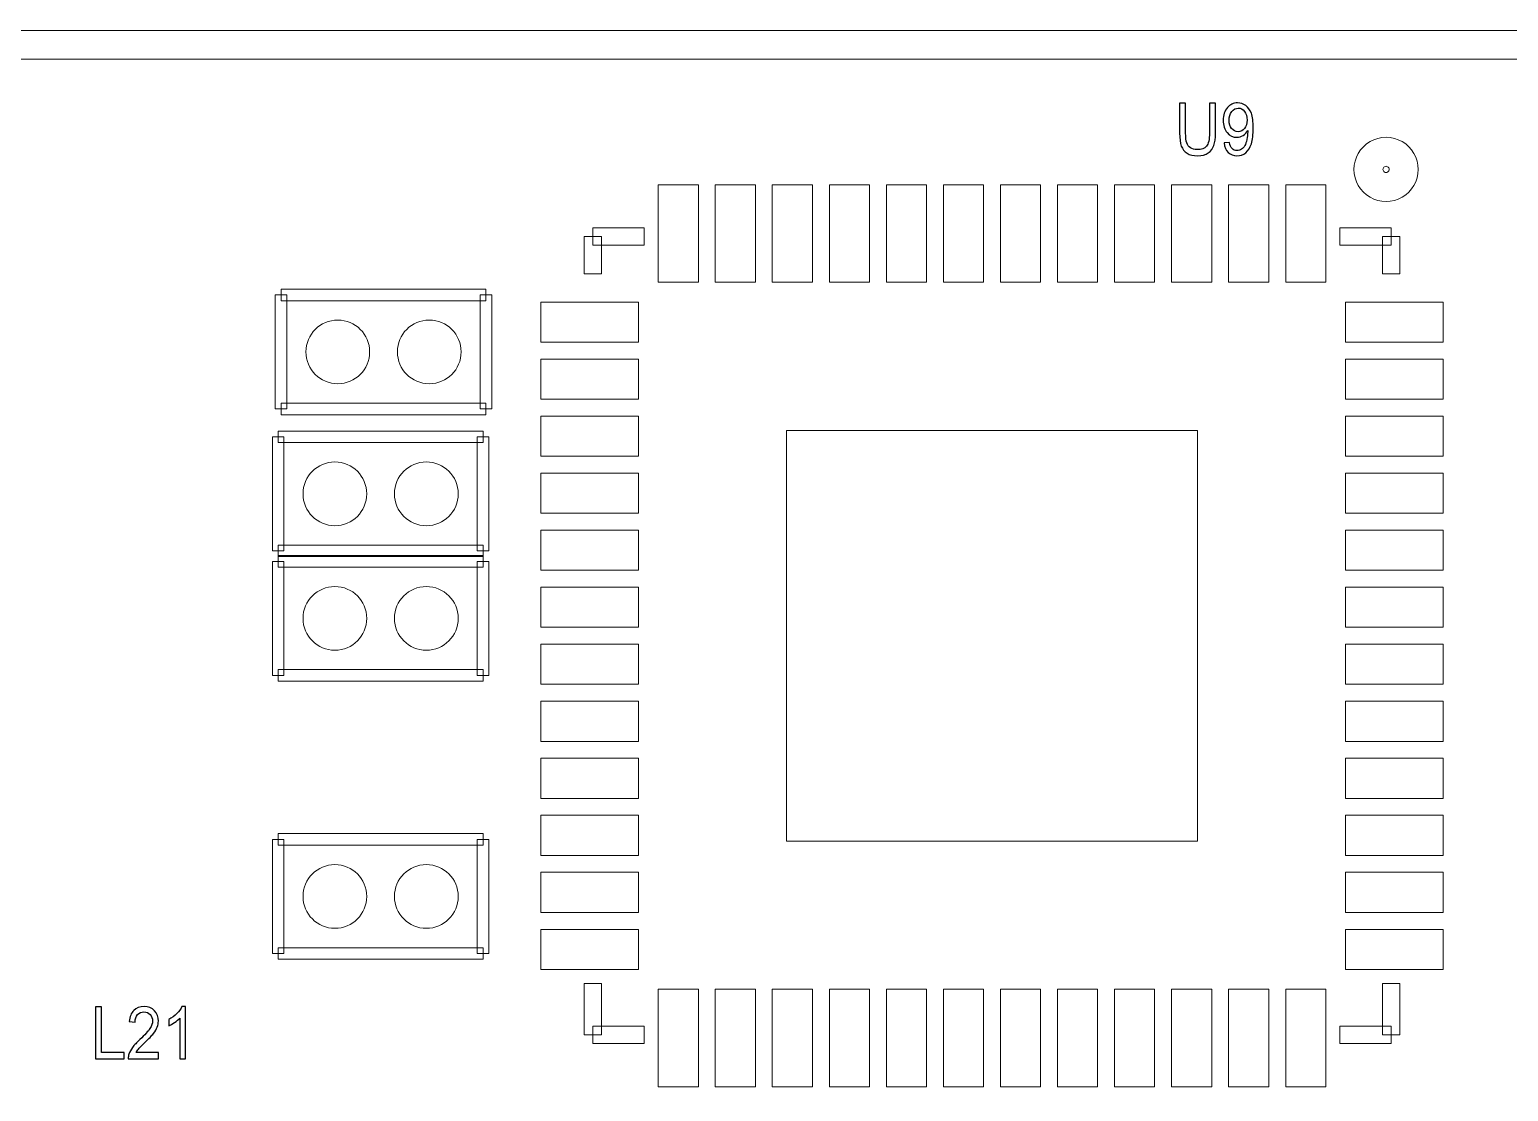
# Model space of a CAD drawing. Header units: millimetres. Extents: x -62 to 58, y -47 to 48.
# Drawn here: x -11.1 to 1.86, y 5.63 to 14.94 of the extents above; entities that cross this region are included whole.
import ezdxf

# ---------------------------------------------------------------- set-up
doc = ezdxf.new("R2010")
doc.units = ezdxf.units.MM
doc.header["$MEASUREMENT"] = 0
for name, color, linetype in [('BG_OUTLINE', 7, 'Continuous'), ('PG_SILKSCREEN_TOP', 7, 'Continuous'), ('PIN_SOLDERMASK_TOP', 7, 'Continuous'), ('RD_SILKSCREEN_TOP', 7, 'Continuous')]:
    doc.layers.add(name, color=color, linetype=linetype)

msp = doc.modelspace()

# ---------------------------------------------------------------- linework, layer by layer
at = {"layer": 'BG_OUTLINE', "lineweight": 9}
msp.add_open_spline([(-39.9999, -35.8165), (-39.9999, -35.8165), (-39.9999, 34.1833), (-39.9999, 34.1833), (-39.9999, 34.1833), (-39.9999, 34.1833), (39.9999, 34.1833), (39.9999, 34.1833), (39.9999, 34.1833), (39.9999, 34.1833), (39.9999, -35.8165), (39.9999, -35.8165), (39.9999, -35.8165), (39.9999, -35.8165), (-39.9999, -35.8165), (-39.9999, -35.8165)], degree=3, knots=[0, 0, 0, 0, 0.25, 0.25, 0.25, 0.25, 0.5, 0.5, 0.5, 0.5, 0.75, 0.75, 0.75, 0.75, 1, 1, 1, 1], dxfattribs=at)
at = {"layer": 'PG_SILKSCREEN_TOP', "lineweight": 9}
for points, knots in [([(-12.5216, 14.6811), (-12.5216, 14.6811), (-12.5216, 14.9351), (-12.5216, 14.9351), (-12.5216, 14.9351), (-12.5216, 14.9351), (3.4295, 14.9351), (3.4295, 14.9351), (3.4295, 14.9351), (3.4295, 14.9351), (3.4295, 14.6811), (3.4295, 14.6811), (3.4295, 14.6811), (3.4295, 14.6811), (-12.5216, 14.6811), (-12.5216, 14.6811)], [0, 0, 0, 0, 0.25, 0.25, 0.25, 0.25, 0.5, 0.5, 0.5, 0.5, 0.75, 0.75, 0.75, 0.75, 1, 1, 1, 1]), ([(0.5058, 13.7159), (0.5058, 13.8165), (0.5595, 13.9095), (0.6466, 13.9597), (0.6466, 13.9597), (0.7337, 14.01), (0.841, 14.01), (0.9281, 13.9597), (0.9281, 13.9597), (1.0152, 13.9095), (1.0689, 13.8165), (1.0689, 13.7159)], [0, 0, 0, 0, 0.3333333, 0.3333333, 0.3333333, 0.3333333, 0.6666667, 0.6666667, 0.6666667, 0.6666667, 1, 1, 1, 1]), ([(0.8149, 13.7159), (0.8149, 13.7258), (0.8096, 13.7349), (0.8011, 13.7398), (0.8011, 13.7398), (0.7926, 13.7447), (0.7821, 13.7447), (0.7736, 13.7398), (0.7736, 13.7398), (0.7651, 13.7349), (0.7598, 13.7258), (0.7598, 13.7159)], [0, 0, 0, 0, 0.3333333, 0.3333333, 0.3333333, 0.3333333, 0.6666667, 0.6666667, 0.6666667, 0.6666667, 1, 1, 1, 1]), ([(1.0689, 13.7159), (1.0689, 13.6154), (1.0152, 13.5224), (0.9281, 13.4722), (0.9281, 13.4722), (0.841, 13.4219), (0.7337, 13.4219), (0.6466, 13.4722), (0.6466, 13.4722), (0.5595, 13.5224), (0.5058, 13.6154), (0.5058, 13.7159)], [0, 0, 0, 0, 0.3333333, 0.3333333, 0.3333333, 0.3333333, 0.6666667, 0.6666667, 0.6666667, 0.6666667, 1, 1, 1, 1]), ([(0.7598, 13.7159), (0.7598, 13.7061), (0.7651, 13.697), (0.7736, 13.6921), (0.7736, 13.6921), (0.7821, 13.6872), (0.7926, 13.6872), (0.8011, 13.6921), (0.8011, 13.6921), (0.8096, 13.697), (0.8149, 13.7061), (0.8149, 13.7159)], [0, 0, 0, 0, 0.3333333, 0.3333333, 0.3333333, 0.3333333, 0.6666667, 0.6666667, 0.6666667, 0.6666667, 1, 1, 1, 1]), ([(-6.0908, 12.8015), (-6.0908, 12.8015), (-6.2432, 12.8015), (-6.2432, 12.8015), (-6.2432, 12.8015), (-6.2432, 12.8015), (-6.2432, 13.1266), (-6.2432, 13.1266), (-6.2432, 13.1266), (-6.2432, 13.1266), (-6.0908, 13.1266), (-6.0908, 13.1266), (-6.0908, 13.1266), (-6.0908, 13.1266), (-6.0908, 12.8015), (-6.0908, 12.8015)], [0, 0, 0, 0, 0.25, 0.25, 0.25, 0.25, 0.5, 0.5, 0.5, 0.5, 0.75, 0.75, 0.75, 0.75, 1, 1, 1, 1]), ([(-6.167, 13.0504), (-6.167, 13.0504), (-6.167, 13.2028), (-6.167, 13.2028), (-6.167, 13.2028), (-6.167, 13.2028), (-5.715, 13.2028), (-5.715, 13.2028), (-5.715, 13.2028), (-5.715, 13.2028), (-5.715, 13.0504), (-5.715, 13.0504), (-5.715, 13.0504), (-5.715, 13.0504), (-6.167, 13.0504), (-6.167, 13.0504)], [0, 0, 0, 0, 0.25, 0.25, 0.25, 0.25, 0.5, 0.5, 0.5, 0.5, 0.75, 0.75, 0.75, 0.75, 1, 1, 1, 1]), ([(0.381, 13.0504), (0.381, 13.0504), (0.381, 13.2028), (0.381, 13.2028), (0.381, 13.2028), (0.381, 13.2028), (0.833, 13.2028), (0.833, 13.2028), (0.833, 13.2028), (0.833, 13.2028), (0.833, 13.0504), (0.833, 13.0504), (0.833, 13.0504), (0.833, 13.0504), (0.381, 13.0504), (0.381, 13.0504)], [0, 0, 0, 0, 0.25, 0.25, 0.25, 0.25, 0.5, 0.5, 0.5, 0.5, 0.75, 0.75, 0.75, 0.75, 1, 1, 1, 1]), ([(0.7568, 13.1266), (0.7568, 13.1266), (0.9092, 13.1266), (0.9092, 13.1266), (0.9092, 13.1266), (0.9092, 13.1266), (0.9092, 12.8015), (0.9092, 12.8015), (0.9092, 12.8015), (0.9092, 12.8015), (0.7568, 12.8015), (0.7568, 12.8015), (0.7568, 12.8015), (0.7568, 12.8015), (0.7568, 13.1266), (0.7568, 13.1266)], [0, 0, 0, 0, 0.25, 0.25, 0.25, 0.25, 0.5, 0.5, 0.5, 0.5, 0.75, 0.75, 0.75, 0.75, 1, 1, 1, 1]), ([(-8.8485, 11.6159), (-8.8485, 11.6159), (-8.9501, 11.6159), (-8.9501, 11.6159), (-8.9501, 11.6159), (-8.9501, 11.6159), (-8.9501, 12.6156), (-8.9501, 12.6156), (-8.9501, 12.6156), (-8.9501, 12.6156), (-8.8485, 12.6156), (-8.8485, 12.6156), (-8.8485, 12.6156), (-8.8485, 12.6156), (-8.8485, 11.6159), (-8.8485, 11.6159)], [0, 0, 0, 0, 0.25, 0.25, 0.25, 0.25, 0.5, 0.5, 0.5, 0.5, 0.75, 0.75, 0.75, 0.75, 1, 1, 1, 1]), ([(-8.8993, 12.5648), (-8.8993, 12.5648), (-8.8993, 12.6664), (-8.8993, 12.6664), (-8.8993, 12.6664), (-8.8993, 12.6664), (-7.1026, 12.6664), (-7.1026, 12.6664), (-7.1026, 12.6664), (-7.1026, 12.6664), (-7.1026, 12.5648), (-7.1026, 12.5648), (-7.1026, 12.5648), (-7.1026, 12.5648), (-8.8993, 12.5648), (-8.8993, 12.5648)], [0, 0, 0, 0, 0.25, 0.25, 0.25, 0.25, 0.5, 0.5, 0.5, 0.5, 0.75, 0.75, 0.75, 0.75, 1, 1, 1, 1]), ([(-7.1534, 12.6156), (-7.1534, 12.6156), (-7.0518, 12.6156), (-7.0518, 12.6156), (-7.0518, 12.6156), (-7.0518, 12.6156), (-7.0518, 11.6159), (-7.0518, 11.6159), (-7.0518, 11.6159), (-7.0518, 11.6159), (-7.1534, 11.6159), (-7.1534, 11.6159), (-7.1534, 11.6159), (-7.1534, 11.6159), (-7.1534, 12.6156), (-7.1534, 12.6156)], [0, 0, 0, 0, 0.25, 0.25, 0.25, 0.25, 0.5, 0.5, 0.5, 0.5, 0.75, 0.75, 0.75, 0.75, 1, 1, 1, 1]), ([(-7.1026, 11.6667), (-7.1026, 11.6667), (-7.1026, 11.5651), (-7.1026, 11.5651), (-7.1026, 11.5651), (-7.1026, 11.5651), (-8.8993, 11.5651), (-8.8993, 11.5651), (-8.8993, 11.5651), (-8.8993, 11.5651), (-8.8993, 11.6667), (-8.8993, 11.6667), (-8.8993, 11.6667), (-8.8993, 11.6667), (-7.1026, 11.6667), (-7.1026, 11.6667)], [0, 0, 0, 0, 0.25, 0.25, 0.25, 0.25, 0.5, 0.5, 0.5, 0.5, 0.75, 0.75, 0.75, 0.75, 1, 1, 1, 1]), ([(-8.9247, 11.3202), (-8.9247, 11.3202), (-8.9247, 11.4218), (-8.9247, 11.4218), (-8.9247, 11.4218), (-8.9247, 11.4218), (-7.128, 11.4218), (-7.128, 11.4218), (-7.128, 11.4218), (-7.128, 11.4218), (-7.128, 11.3202), (-7.128, 11.3202), (-7.128, 11.3202), (-7.128, 11.3202), (-8.9247, 11.3202), (-8.9247, 11.3202)], [0, 0, 0, 0, 0.25, 0.25, 0.25, 0.25, 0.5, 0.5, 0.5, 0.5, 0.75, 0.75, 0.75, 0.75, 1, 1, 1, 1]), ([(-8.8739, 10.3713), (-8.8739, 10.3713), (-8.9755, 10.3713), (-8.9755, 10.3713), (-8.9755, 10.3713), (-8.9755, 10.3713), (-8.9755, 11.371), (-8.9755, 11.371), (-8.9755, 11.371), (-8.9755, 11.371), (-8.8739, 11.371), (-8.8739, 11.371), (-8.8739, 11.371), (-8.8739, 11.371), (-8.8739, 10.3713), (-8.8739, 10.3713)], [0, 0, 0, 0, 0.25, 0.25, 0.25, 0.25, 0.5, 0.5, 0.5, 0.5, 0.75, 0.75, 0.75, 0.75, 1, 1, 1, 1]), ([(-7.1788, 11.371), (-7.1788, 11.371), (-7.0772, 11.371), (-7.0772, 11.371), (-7.0772, 11.371), (-7.0772, 11.371), (-7.0772, 10.3713), (-7.0772, 10.3713), (-7.0772, 10.3713), (-7.0772, 10.3713), (-7.1788, 10.3713), (-7.1788, 10.3713), (-7.1788, 10.3713), (-7.1788, 10.3713), (-7.1788, 11.371), (-7.1788, 11.371)], [0, 0, 0, 0, 0.25, 0.25, 0.25, 0.25, 0.5, 0.5, 0.5, 0.5, 0.75, 0.75, 0.75, 0.75, 1, 1, 1, 1]), ([(-7.128, 10.4221), (-7.128, 10.4221), (-7.128, 10.3205), (-7.128, 10.3205), (-7.128, 10.3205), (-7.128, 10.3205), (-8.9247, 10.3205), (-8.9247, 10.3205), (-8.9247, 10.3205), (-8.9247, 10.3205), (-8.9247, 10.4221), (-8.9247, 10.4221), (-8.9247, 10.4221), (-8.9247, 10.4221), (-7.128, 10.4221), (-7.128, 10.4221)], [0, 0, 0, 0, 0.25, 0.25, 0.25, 0.25, 0.5, 0.5, 0.5, 0.5, 0.75, 0.75, 0.75, 0.75, 1, 1, 1, 1]), ([(-8.8739, 9.2791), (-8.8739, 9.2791), (-8.9755, 9.2791), (-8.9755, 9.2791), (-8.9755, 9.2791), (-8.9755, 9.2791), (-8.9755, 10.2788), (-8.9755, 10.2788), (-8.9755, 10.2788), (-8.9755, 10.2788), (-8.8739, 10.2788), (-8.8739, 10.2788), (-8.8739, 10.2788), (-8.8739, 10.2788), (-8.8739, 9.2791), (-8.8739, 9.2791)], [0, 0, 0, 0, 0.25, 0.25, 0.25, 0.25, 0.5, 0.5, 0.5, 0.5, 0.75, 0.75, 0.75, 0.75, 1, 1, 1, 1]), ([(-8.9247, 10.228), (-8.9247, 10.228), (-8.9247, 10.3296), (-8.9247, 10.3296), (-8.9247, 10.3296), (-8.9247, 10.3296), (-7.128, 10.3296), (-7.128, 10.3296), (-7.128, 10.3296), (-7.128, 10.3296), (-7.128, 10.228), (-7.128, 10.228), (-7.128, 10.228), (-7.128, 10.228), (-8.9247, 10.228), (-8.9247, 10.228)], [0, 0, 0, 0, 0.25, 0.25, 0.25, 0.25, 0.5, 0.5, 0.5, 0.5, 0.75, 0.75, 0.75, 0.75, 1, 1, 1, 1]), ([(-7.1788, 10.2788), (-7.1788, 10.2788), (-7.0772, 10.2788), (-7.0772, 10.2788), (-7.0772, 10.2788), (-7.0772, 10.2788), (-7.0772, 9.2791), (-7.0772, 9.2791), (-7.0772, 9.2791), (-7.0772, 9.2791), (-7.1788, 9.2791), (-7.1788, 9.2791), (-7.1788, 9.2791), (-7.1788, 9.2791), (-7.1788, 10.2788), (-7.1788, 10.2788)], [0, 0, 0, 0, 0.25, 0.25, 0.25, 0.25, 0.5, 0.5, 0.5, 0.5, 0.75, 0.75, 0.75, 0.75, 1, 1, 1, 1]), ([(-7.128, 9.3299), (-7.128, 9.3299), (-7.128, 9.2283), (-7.128, 9.2283), (-7.128, 9.2283), (-7.128, 9.2283), (-8.9247, 9.2283), (-8.9247, 9.2283), (-8.9247, 9.2283), (-8.9247, 9.2283), (-8.9247, 9.3299), (-8.9247, 9.3299), (-8.9247, 9.3299), (-8.9247, 9.3299), (-7.128, 9.3299), (-7.128, 9.3299)], [0, 0, 0, 0, 0.25, 0.25, 0.25, 0.25, 0.5, 0.5, 0.5, 0.5, 0.75, 0.75, 0.75, 0.75, 1, 1, 1, 1]), ([(-8.8739, 6.8407), (-8.8739, 6.8407), (-8.9755, 6.8407), (-8.9755, 6.8407), (-8.9755, 6.8407), (-8.9755, 6.8407), (-8.9755, 7.8404), (-8.9755, 7.8404), (-8.9755, 7.8404), (-8.9755, 7.8404), (-8.8739, 7.8404), (-8.8739, 7.8404), (-8.8739, 7.8404), (-8.8739, 7.8404), (-8.8739, 6.8407), (-8.8739, 6.8407)], [0, 0, 0, 0, 0.25, 0.25, 0.25, 0.25, 0.5, 0.5, 0.5, 0.5, 0.75, 0.75, 0.75, 0.75, 1, 1, 1, 1]), ([(-8.9247, 7.7896), (-8.9247, 7.7896), (-8.9247, 7.8912), (-8.9247, 7.8912), (-8.9247, 7.8912), (-8.9247, 7.8912), (-7.128, 7.8912), (-7.128, 7.8912), (-7.128, 7.8912), (-7.128, 7.8912), (-7.128, 7.7896), (-7.128, 7.7896), (-7.128, 7.7896), (-7.128, 7.7896), (-8.9247, 7.7896), (-8.9247, 7.7896)], [0, 0, 0, 0, 0.25, 0.25, 0.25, 0.25, 0.5, 0.5, 0.5, 0.5, 0.75, 0.75, 0.75, 0.75, 1, 1, 1, 1]), ([(-7.1788, 7.8404), (-7.1788, 7.8404), (-7.0772, 7.8404), (-7.0772, 7.8404), (-7.0772, 7.8404), (-7.0772, 7.8404), (-7.0772, 6.8407), (-7.0772, 6.8407), (-7.0772, 6.8407), (-7.0772, 6.8407), (-7.1788, 6.8407), (-7.1788, 6.8407), (-7.1788, 6.8407), (-7.1788, 6.8407), (-7.1788, 7.8404), (-7.1788, 7.8404)], [0, 0, 0, 0, 0.25, 0.25, 0.25, 0.25, 0.5, 0.5, 0.5, 0.5, 0.75, 0.75, 0.75, 0.75, 1, 1, 1, 1]), ([(-7.128, 6.8915), (-7.128, 6.8915), (-7.128, 6.7899), (-7.128, 6.7899), (-7.128, 6.7899), (-7.128, 6.7899), (-8.9247, 6.7899), (-8.9247, 6.7899), (-8.9247, 6.7899), (-8.9247, 6.7899), (-8.9247, 6.8915), (-8.9247, 6.8915), (-8.9247, 6.8915), (-8.9247, 6.8915), (-7.128, 6.8915), (-7.128, 6.8915)], [0, 0, 0, 0, 0.25, 0.25, 0.25, 0.25, 0.5, 0.5, 0.5, 0.5, 0.75, 0.75, 0.75, 0.75, 1, 1, 1, 1]), ([(-6.0908, 6.1265), (-6.0908, 6.1265), (-6.2432, 6.1265), (-6.2432, 6.1265), (-6.2432, 6.1265), (-6.2432, 6.1265), (-6.2432, 6.5785), (-6.2432, 6.5785), (-6.2432, 6.5785), (-6.2432, 6.5785), (-6.0908, 6.5785), (-6.0908, 6.5785), (-6.0908, 6.5785), (-6.0908, 6.5785), (-6.0908, 6.1265), (-6.0908, 6.1265)], [0, 0, 0, 0, 0.25, 0.25, 0.25, 0.25, 0.5, 0.5, 0.5, 0.5, 0.75, 0.75, 0.75, 0.75, 1, 1, 1, 1]), ([(0.7568, 6.5785), (0.7568, 6.5785), (0.9092, 6.5785), (0.9092, 6.5785), (0.9092, 6.5785), (0.9092, 6.5785), (0.9092, 6.1265), (0.9092, 6.1265), (0.9092, 6.1265), (0.9092, 6.1265), (0.7568, 6.1265), (0.7568, 6.1265), (0.7568, 6.1265), (0.7568, 6.1265), (0.7568, 6.5785), (0.7568, 6.5785)], [0, 0, 0, 0, 0.25, 0.25, 0.25, 0.25, 0.5, 0.5, 0.5, 0.5, 0.75, 0.75, 0.75, 0.75, 1, 1, 1, 1]), ([(-5.715, 6.2027), (-5.715, 6.2027), (-5.715, 6.0503), (-5.715, 6.0503), (-5.715, 6.0503), (-5.715, 6.0503), (-6.167, 6.0503), (-6.167, 6.0503), (-6.167, 6.0503), (-6.167, 6.0503), (-6.167, 6.2027), (-6.167, 6.2027), (-6.167, 6.2027), (-6.167, 6.2027), (-5.715, 6.2027), (-5.715, 6.2027)], [0, 0, 0, 0, 0.25, 0.25, 0.25, 0.25, 0.5, 0.5, 0.5, 0.5, 0.75, 0.75, 0.75, 0.75, 1, 1, 1, 1]), ([(0.833, 6.2027), (0.833, 6.2027), (0.833, 6.0503), (0.833, 6.0503), (0.833, 6.0503), (0.833, 6.0503), (0.381, 6.0503), (0.381, 6.0503), (0.381, 6.0503), (0.381, 6.0503), (0.381, 6.2027), (0.381, 6.2027), (0.381, 6.2027), (0.381, 6.2027), (0.833, 6.2027), (0.833, 6.2027)], [0, 0, 0, 0, 0.25, 0.25, 0.25, 0.25, 0.5, 0.5, 0.5, 0.5, 0.75, 0.75, 0.75, 0.75, 1, 1, 1, 1])]:
    msp.add_open_spline(points, degree=3, knots=knots, dxfattribs=at)
at = {"layer": 'PIN_SOLDERMASK_TOP', "lineweight": 9}
for points in [[(-5.2413, 13.5813), (-5.2413, 13.5813), (-5.2413, 12.7258), (-5.2413, 12.7258), (-5.2413, 12.7258), (-5.2413, 12.7258), (-5.5928, 12.7258), (-5.5928, 12.7258), (-5.5928, 12.7258), (-5.5928, 12.7258), (-5.5928, 13.5813), (-5.5928, 13.5813), (-5.5928, 13.5813), (-5.5928, 13.5813), (-5.2413, 13.5813), (-5.2413, 13.5813)], [(-4.7411, 13.5813), (-4.7411, 13.5813), (-4.7411, 12.7258), (-4.7411, 12.7258), (-4.7411, 12.7258), (-4.7411, 12.7258), (-5.0926, 12.7258), (-5.0926, 12.7258), (-5.0926, 12.7258), (-5.0926, 12.7258), (-5.0926, 13.5813), (-5.0926, 13.5813), (-5.0926, 13.5813), (-5.0926, 13.5813), (-4.7411, 13.5813), (-4.7411, 13.5813)], [(-4.2413, 13.5813), (-4.2413, 13.5813), (-4.2413, 12.7258), (-4.2413, 12.7258), (-4.2413, 12.7258), (-4.2413, 12.7258), (-4.5928, 12.7258), (-4.5928, 12.7258), (-4.5928, 12.7258), (-4.5928, 12.7258), (-4.5928, 13.5813), (-4.5928, 13.5813), (-4.5928, 13.5813), (-4.5928, 13.5813), (-4.2413, 13.5813), (-4.2413, 13.5813)], [(-3.7411, 13.5813), (-3.7411, 13.5813), (-3.7411, 12.7258), (-3.7411, 12.7258), (-3.7411, 12.7258), (-3.7411, 12.7258), (-4.0926, 12.7258), (-4.0926, 12.7258), (-4.0926, 12.7258), (-4.0926, 12.7258), (-4.0926, 13.5813), (-4.0926, 13.5813), (-4.0926, 13.5813), (-4.0926, 13.5813), (-3.7411, 13.5813), (-3.7411, 13.5813)], [(-3.2413, 13.5813), (-3.2413, 13.5813), (-3.2413, 12.7258), (-3.2413, 12.7258), (-3.2413, 12.7258), (-3.2413, 12.7258), (-3.5928, 12.7258), (-3.5928, 12.7258), (-3.5928, 12.7258), (-3.5928, 12.7258), (-3.5928, 13.5813), (-3.5928, 13.5813), (-3.5928, 13.5813), (-3.5928, 13.5813), (-3.2413, 13.5813), (-3.2413, 13.5813)], [(-2.7411, 13.5813), (-2.7411, 13.5813), (-2.7411, 12.7258), (-2.7411, 12.7258), (-2.7411, 12.7258), (-2.7411, 12.7258), (-3.0926, 12.7258), (-3.0926, 12.7258), (-3.0926, 12.7258), (-3.0926, 12.7258), (-3.0926, 13.5813), (-3.0926, 13.5813), (-3.0926, 13.5813), (-3.0926, 13.5813), (-2.7411, 13.5813), (-2.7411, 13.5813)], [(-2.2413, 13.5813), (-2.2413, 13.5813), (-2.2413, 12.7258), (-2.2413, 12.7258), (-2.2413, 12.7258), (-2.2413, 12.7258), (-2.5928, 12.7258), (-2.5928, 12.7258), (-2.5928, 12.7258), (-2.5928, 12.7258), (-2.5928, 13.5813), (-2.5928, 13.5813), (-2.5928, 13.5813), (-2.5928, 13.5813), (-2.2413, 13.5813), (-2.2413, 13.5813)], [(-1.7411, 13.5813), (-1.7411, 13.5813), (-1.7411, 12.7258), (-1.7411, 12.7258), (-1.7411, 12.7258), (-1.7411, 12.7258), (-2.0926, 12.7258), (-2.0926, 12.7258), (-2.0926, 12.7258), (-2.0926, 12.7258), (-2.0926, 13.5813), (-2.0926, 13.5813), (-2.0926, 13.5813), (-2.0926, 13.5813), (-1.7411, 13.5813), (-1.7411, 13.5813)], [(-1.2413, 13.5813), (-1.2413, 13.5813), (-1.2413, 12.7258), (-1.2413, 12.7258), (-1.2413, 12.7258), (-1.2413, 12.7258), (-1.5928, 12.7258), (-1.5928, 12.7258), (-1.5928, 12.7258), (-1.5928, 12.7258), (-1.5928, 13.5813), (-1.5928, 13.5813), (-1.5928, 13.5813), (-1.5928, 13.5813), (-1.2413, 13.5813), (-1.2413, 13.5813)], [(-0.7411, 13.5813), (-0.7411, 13.5813), (-0.7411, 12.7258), (-0.7411, 12.7258), (-0.7411, 12.7258), (-0.7411, 12.7258), (-1.0926, 12.7258), (-1.0926, 12.7258), (-1.0926, 12.7258), (-1.0926, 12.7258), (-1.0926, 13.5813), (-1.0926, 13.5813), (-1.0926, 13.5813), (-1.0926, 13.5813), (-0.7411, 13.5813), (-0.7411, 13.5813)], [(-0.2413, 13.5813), (-0.2413, 13.5813), (-0.2413, 12.7258), (-0.2413, 12.7258), (-0.2413, 12.7258), (-0.2413, 12.7258), (-0.5928, 12.7258), (-0.5928, 12.7258), (-0.5928, 12.7258), (-0.5928, 12.7258), (-0.5928, 13.5813), (-0.5928, 13.5813), (-0.5928, 13.5813), (-0.5928, 13.5813), (-0.2413, 13.5813), (-0.2413, 13.5813)], [(0.2588, 13.5813), (0.2588, 13.5813), (0.2588, 12.7258), (0.2588, 12.7258), (0.2588, 12.7258), (0.2588, 12.7258), (-0.0926, 12.7258), (-0.0926, 12.7258), (-0.0926, 12.7258), (-0.0926, 12.7258), (-0.0926, 13.5813), (-0.0926, 13.5813), (-0.0926, 13.5813), (-0.0926, 13.5813), (0.2588, 13.5813), (0.2588, 13.5813)], [(-5.7662, 12.5524), (-5.7662, 12.5524), (-5.7662, 12.2009), (-5.7662, 12.2009), (-5.7662, 12.2009), (-5.7662, 12.2009), (-6.6217, 12.2009), (-6.6217, 12.2009), (-6.6217, 12.2009), (-6.6217, 12.2009), (-6.6217, 12.5524), (-6.6217, 12.5524), (-6.6217, 12.5524), (-6.6217, 12.5524), (-5.7662, 12.5524), (-5.7662, 12.5524)], [(1.2877, 12.5524), (1.2877, 12.5524), (1.2877, 12.2009), (1.2877, 12.2009), (1.2877, 12.2009), (1.2877, 12.2009), (0.4322, 12.2009), (0.4322, 12.2009), (0.4322, 12.2009), (0.4322, 12.2009), (0.4322, 12.5524), (0.4322, 12.5524), (0.4322, 12.5524), (0.4322, 12.5524), (1.2877, 12.5524), (1.2877, 12.5524)], [(-8.1224, 12.1158), (-8.1224, 12.2701), (-8.2475, 12.3951), (-8.4018, 12.3951), (-8.4018, 12.3951), (-8.5561, 12.3952), (-8.6812, 12.2701), (-8.6812, 12.1158), (-8.6812, 12.1158), (-8.6812, 11.9614), (-8.5561, 11.8364), (-8.4018, 11.8364), (-8.4018, 11.8364), (-8.2475, 11.8363), (-8.1224, 11.9614), (-8.1224, 12.1157)], [(-7.3207, 12.1158), (-7.3207, 12.2701), (-7.4458, 12.3951), (-7.6001, 12.3951), (-7.6001, 12.3951), (-7.7544, 12.3952), (-7.8795, 12.2701), (-7.8795, 12.1158), (-7.8795, 12.1158), (-7.8795, 11.9614), (-7.7544, 11.8364), (-7.6001, 11.8364), (-7.6001, 11.8364), (-7.4458, 11.8363), (-7.3207, 11.9614), (-7.3207, 12.1157)], [(-5.7662, 12.0522), (-5.7662, 12.0522), (-5.7662, 11.7007), (-5.7662, 11.7007), (-5.7662, 11.7007), (-5.7662, 11.7007), (-6.6217, 11.7007), (-6.6217, 11.7007), (-6.6217, 11.7007), (-6.6217, 11.7007), (-6.6217, 12.0522), (-6.6217, 12.0522), (-6.6217, 12.0522), (-6.6217, 12.0522), (-5.7662, 12.0522), (-5.7662, 12.0522)], [(1.2877, 12.0522), (1.2877, 12.0522), (1.2877, 11.7007), (1.2877, 11.7007), (1.2877, 11.7007), (1.2877, 11.7007), (0.4322, 11.7007), (0.4322, 11.7007), (0.4322, 11.7007), (0.4322, 11.7007), (0.4322, 12.0522), (0.4322, 12.0522), (0.4322, 12.0522), (0.4322, 12.0522), (1.2877, 12.0522), (1.2877, 12.0522)], [(-5.7662, 11.5524), (-5.7662, 11.5524), (-5.7662, 11.2009), (-5.7662, 11.2009), (-5.7662, 11.2009), (-5.7662, 11.2009), (-6.6217, 11.2009), (-6.6217, 11.2009), (-6.6217, 11.2009), (-6.6217, 11.2009), (-6.6217, 11.5524), (-6.6217, 11.5524), (-6.6217, 11.5524), (-6.6217, 11.5524), (-5.7662, 11.5524), (-5.7662, 11.5524)], [(1.2877, 11.5524), (1.2877, 11.5524), (1.2877, 11.2009), (1.2877, 11.2009), (1.2877, 11.2009), (1.2877, 11.2009), (0.4322, 11.2009), (0.4322, 11.2009), (0.4322, 11.2009), (0.4322, 11.2009), (0.4322, 11.5524), (0.4322, 11.5524), (0.4322, 11.5524), (0.4322, 11.5524), (1.2877, 11.5524), (1.2877, 11.5524)], [(-0.8661, 11.4274), (-0.8661, 11.4274), (-0.8661, 7.8257), (-0.8661, 7.8257), (-0.8661, 7.8257), (-0.8661, 7.8257), (-4.4678, 7.8257), (-4.4678, 7.8257), (-4.4678, 7.8257), (-4.4678, 7.8257), (-4.4678, 11.4274), (-4.4678, 11.4274), (-4.4678, 11.4274), (-4.4678, 11.4274), (-0.8661, 11.4274), (-0.8661, 11.4274)], [(-8.1478, 10.8712), (-8.1478, 11.0255), (-8.2729, 11.1505), (-8.4272, 11.1505), (-8.4272, 11.1505), (-8.5815, 11.1506), (-8.7066, 11.0255), (-8.7066, 10.8712), (-8.7066, 10.8712), (-8.7066, 10.7168), (-8.5815, 10.5918), (-8.4272, 10.5918), (-8.4272, 10.5918), (-8.2729, 10.5917), (-8.1478, 10.7168), (-8.1478, 10.8711)], [(-7.3461, 10.8712), (-7.3461, 11.0255), (-7.4712, 11.1505), (-7.6255, 11.1505), (-7.6255, 11.1505), (-7.7798, 11.1506), (-7.9049, 11.0255), (-7.9049, 10.8712), (-7.9049, 10.8712), (-7.9049, 10.7168), (-7.7798, 10.5918), (-7.6255, 10.5918), (-7.6255, 10.5918), (-7.4712, 10.5917), (-7.3461, 10.7168), (-7.3461, 10.8711)], [(-5.7662, 11.0522), (-5.7662, 11.0522), (-5.7662, 10.7007), (-5.7662, 10.7007), (-5.7662, 10.7007), (-5.7662, 10.7007), (-6.6217, 10.7007), (-6.6217, 10.7007), (-6.6217, 10.7007), (-6.6217, 10.7007), (-6.6217, 11.0522), (-6.6217, 11.0522), (-6.6217, 11.0522), (-6.6217, 11.0522), (-5.7662, 11.0522), (-5.7662, 11.0522)], [(1.2877, 11.0522), (1.2877, 11.0522), (1.2877, 10.7007), (1.2877, 10.7007), (1.2877, 10.7007), (1.2877, 10.7007), (0.4322, 10.7007), (0.4322, 10.7007), (0.4322, 10.7007), (0.4322, 10.7007), (0.4322, 11.0522), (0.4322, 11.0522), (0.4322, 11.0522), (0.4322, 11.0522), (1.2877, 11.0522), (1.2877, 11.0522)], [(-5.7662, 10.5524), (-5.7662, 10.5524), (-5.7662, 10.2009), (-5.7662, 10.2009), (-5.7662, 10.2009), (-5.7662, 10.2009), (-6.6217, 10.2009), (-6.6217, 10.2009), (-6.6217, 10.2009), (-6.6217, 10.2009), (-6.6217, 10.5524), (-6.6217, 10.5524), (-6.6217, 10.5524), (-6.6217, 10.5524), (-5.7662, 10.5524), (-5.7662, 10.5524)], [(1.2877, 10.5524), (1.2877, 10.5524), (1.2877, 10.2009), (1.2877, 10.2009), (1.2877, 10.2009), (1.2877, 10.2009), (0.4322, 10.2009), (0.4322, 10.2009), (0.4322, 10.2009), (0.4322, 10.2009), (0.4322, 10.5524), (0.4322, 10.5524), (0.4322, 10.5524), (0.4322, 10.5524), (1.2877, 10.5524), (1.2877, 10.5524)], [(-8.1478, 9.779), (-8.1478, 9.9333), (-8.2729, 10.0583), (-8.4272, 10.0583), (-8.4272, 10.0583), (-8.5815, 10.0584), (-8.7066, 9.9333), (-8.7066, 9.779), (-8.7066, 9.779), (-8.7066, 9.6246), (-8.5815, 9.4996), (-8.4272, 9.4996), (-8.4272, 9.4996), (-8.2729, 9.4995), (-8.1478, 9.6246), (-8.1478, 9.7789)], [(-7.3461, 9.779), (-7.3461, 9.9333), (-7.4712, 10.0583), (-7.6255, 10.0583), (-7.6255, 10.0583), (-7.7798, 10.0584), (-7.9049, 9.9333), (-7.9049, 9.779), (-7.9049, 9.779), (-7.9049, 9.6246), (-7.7798, 9.4996), (-7.6255, 9.4996), (-7.6255, 9.4996), (-7.4712, 9.4995), (-7.3461, 9.6246), (-7.3461, 9.7789)], [(-5.7662, 10.0522), (-5.7662, 10.0522), (-5.7662, 9.7007), (-5.7662, 9.7007), (-5.7662, 9.7007), (-5.7662, 9.7007), (-6.6217, 9.7007), (-6.6217, 9.7007), (-6.6217, 9.7007), (-6.6217, 9.7007), (-6.6217, 10.0522), (-6.6217, 10.0522), (-6.6217, 10.0522), (-6.6217, 10.0522), (-5.7662, 10.0522), (-5.7662, 10.0522)], [(1.2877, 10.0522), (1.2877, 10.0522), (1.2877, 9.7007), (1.2877, 9.7007), (1.2877, 9.7007), (1.2877, 9.7007), (0.4322, 9.7007), (0.4322, 9.7007), (0.4322, 9.7007), (0.4322, 9.7007), (0.4322, 10.0522), (0.4322, 10.0522), (0.4322, 10.0522), (0.4322, 10.0522), (1.2877, 10.0522), (1.2877, 10.0522)], [(-5.7662, 9.5524), (-5.7662, 9.5524), (-5.7662, 9.2009), (-5.7662, 9.2009), (-5.7662, 9.2009), (-5.7662, 9.2009), (-6.6217, 9.2009), (-6.6217, 9.2009), (-6.6217, 9.2009), (-6.6217, 9.2009), (-6.6217, 9.5524), (-6.6217, 9.5524), (-6.6217, 9.5524), (-6.6217, 9.5524), (-5.7662, 9.5524), (-5.7662, 9.5524)], [(1.2877, 9.5524), (1.2877, 9.5524), (1.2877, 9.2009), (1.2877, 9.2009), (1.2877, 9.2009), (1.2877, 9.2009), (0.4322, 9.2009), (0.4322, 9.2009), (0.4322, 9.2009), (0.4322, 9.2009), (0.4322, 9.5524), (0.4322, 9.5524), (0.4322, 9.5524), (0.4322, 9.5524), (1.2877, 9.5524), (1.2877, 9.5524)], [(-5.7662, 9.0522), (-5.7662, 9.0522), (-5.7662, 8.7007), (-5.7662, 8.7007), (-5.7662, 8.7007), (-5.7662, 8.7007), (-6.6217, 8.7007), (-6.6217, 8.7007), (-6.6217, 8.7007), (-6.6217, 8.7007), (-6.6217, 9.0522), (-6.6217, 9.0522), (-6.6217, 9.0522), (-6.6217, 9.0522), (-5.7662, 9.0522), (-5.7662, 9.0522)], [(1.2877, 9.0522), (1.2877, 9.0522), (1.2877, 8.7007), (1.2877, 8.7007), (1.2877, 8.7007), (1.2877, 8.7007), (0.4322, 8.7007), (0.4322, 8.7007), (0.4322, 8.7007), (0.4322, 8.7007), (0.4322, 9.0522), (0.4322, 9.0522), (0.4322, 9.0522), (0.4322, 9.0522), (1.2877, 9.0522), (1.2877, 9.0522)], [(-5.7662, 8.5524), (-5.7662, 8.5524), (-5.7662, 8.2009), (-5.7662, 8.2009), (-5.7662, 8.2009), (-5.7662, 8.2009), (-6.6217, 8.2009), (-6.6217, 8.2009), (-6.6217, 8.2009), (-6.6217, 8.2009), (-6.6217, 8.5524), (-6.6217, 8.5524), (-6.6217, 8.5524), (-6.6217, 8.5524), (-5.7662, 8.5524), (-5.7662, 8.5524)], [(1.2877, 8.5524), (1.2877, 8.5524), (1.2877, 8.2009), (1.2877, 8.2009), (1.2877, 8.2009), (1.2877, 8.2009), (0.4322, 8.2009), (0.4322, 8.2009), (0.4322, 8.2009), (0.4322, 8.2009), (0.4322, 8.5524), (0.4322, 8.5524), (0.4322, 8.5524), (0.4322, 8.5524), (1.2877, 8.5524), (1.2877, 8.5524)], [(-5.7662, 8.0522), (-5.7662, 8.0522), (-5.7662, 7.7007), (-5.7662, 7.7007), (-5.7662, 7.7007), (-5.7662, 7.7007), (-6.6217, 7.7007), (-6.6217, 7.7007), (-6.6217, 7.7007), (-6.6217, 7.7007), (-6.6217, 8.0522), (-6.6217, 8.0522), (-6.6217, 8.0522), (-6.6217, 8.0522), (-5.7662, 8.0522), (-5.7662, 8.0522)], [(1.2877, 8.0522), (1.2877, 8.0522), (1.2877, 7.7007), (1.2877, 7.7007), (1.2877, 7.7007), (1.2877, 7.7007), (0.4322, 7.7007), (0.4322, 7.7007), (0.4322, 7.7007), (0.4322, 7.7007), (0.4322, 8.0522), (0.4322, 8.0522), (0.4322, 8.0522), (0.4322, 8.0522), (1.2877, 8.0522), (1.2877, 8.0522)], [(-8.1478, 7.3405), (-8.1478, 7.4949), (-8.2729, 7.6199), (-8.4272, 7.6199), (-8.4272, 7.6199), (-8.5815, 7.62), (-8.7066, 7.4949), (-8.7066, 7.3406), (-8.7066, 7.3406), (-8.7066, 7.1862), (-8.5815, 7.0612), (-8.4272, 7.0612), (-8.4272, 7.0612), (-8.2729, 7.0611), (-8.1478, 7.1862), (-8.1478, 7.3405)], [(-7.3461, 7.3405), (-7.3461, 7.4949), (-7.4712, 7.6199), (-7.6255, 7.6199), (-7.6255, 7.6199), (-7.7798, 7.62), (-7.9049, 7.4949), (-7.9049, 7.3406), (-7.9049, 7.3406), (-7.9049, 7.1862), (-7.7798, 7.0612), (-7.6255, 7.0612), (-7.6255, 7.0612), (-7.4712, 7.0611), (-7.3461, 7.1862), (-7.3461, 7.3405)], [(-5.7662, 7.5524), (-5.7662, 7.5524), (-5.7662, 7.2009), (-5.7662, 7.2009), (-5.7662, 7.2009), (-5.7662, 7.2009), (-6.6217, 7.2009), (-6.6217, 7.2009), (-6.6217, 7.2009), (-6.6217, 7.2009), (-6.6217, 7.5524), (-6.6217, 7.5524), (-6.6217, 7.5524), (-6.6217, 7.5524), (-5.7662, 7.5524), (-5.7662, 7.5524)], [(1.2877, 7.5524), (1.2877, 7.5524), (1.2877, 7.2009), (1.2877, 7.2009), (1.2877, 7.2009), (1.2877, 7.2009), (0.4322, 7.2009), (0.4322, 7.2009), (0.4322, 7.2009), (0.4322, 7.2009), (0.4322, 7.5524), (0.4322, 7.5524), (0.4322, 7.5524), (0.4322, 7.5524), (1.2877, 7.5524), (1.2877, 7.5524)], [(-5.7662, 7.0522), (-5.7662, 7.0522), (-5.7662, 6.7007), (-5.7662, 6.7007), (-5.7662, 6.7007), (-5.7662, 6.7007), (-6.6217, 6.7007), (-6.6217, 6.7007), (-6.6217, 6.7007), (-6.6217, 6.7007), (-6.6217, 7.0522), (-6.6217, 7.0522), (-6.6217, 7.0522), (-6.6217, 7.0522), (-5.7662, 7.0522), (-5.7662, 7.0522)], [(1.2877, 7.0522), (1.2877, 7.0522), (1.2877, 6.7007), (1.2877, 6.7007), (1.2877, 6.7007), (1.2877, 6.7007), (0.4322, 6.7007), (0.4322, 6.7007), (0.4322, 6.7007), (0.4322, 6.7007), (0.4322, 7.0522), (0.4322, 7.0522), (0.4322, 7.0522), (0.4322, 7.0522), (1.2877, 7.0522), (1.2877, 7.0522)], [(-5.2413, 6.5273), (-5.2413, 6.5273), (-5.2413, 5.6718), (-5.2413, 5.6718), (-5.2413, 5.6718), (-5.2413, 5.6718), (-5.5928, 5.6718), (-5.5928, 5.6718), (-5.5928, 5.6718), (-5.5928, 5.6718), (-5.5928, 6.5273), (-5.5928, 6.5273), (-5.5928, 6.5273), (-5.5928, 6.5273), (-5.2413, 6.5273), (-5.2413, 6.5273)], [(-4.7411, 6.5273), (-4.7411, 6.5273), (-4.7411, 5.6718), (-4.7411, 5.6718), (-4.7411, 5.6718), (-4.7411, 5.6718), (-5.0926, 5.6718), (-5.0926, 5.6718), (-5.0926, 5.6718), (-5.0926, 5.6718), (-5.0926, 6.5273), (-5.0926, 6.5273), (-5.0926, 6.5273), (-5.0926, 6.5273), (-4.7411, 6.5273), (-4.7411, 6.5273)], [(-4.2413, 6.5273), (-4.2413, 6.5273), (-4.2413, 5.6718), (-4.2413, 5.6718), (-4.2413, 5.6718), (-4.2413, 5.6718), (-4.5928, 5.6718), (-4.5928, 5.6718), (-4.5928, 5.6718), (-4.5928, 5.6718), (-4.5928, 6.5273), (-4.5928, 6.5273), (-4.5928, 6.5273), (-4.5928, 6.5273), (-4.2413, 6.5273), (-4.2413, 6.5273)], [(-3.7411, 6.5273), (-3.7411, 6.5273), (-3.7411, 5.6718), (-3.7411, 5.6718), (-3.7411, 5.6718), (-3.7411, 5.6718), (-4.0926, 5.6718), (-4.0926, 5.6718), (-4.0926, 5.6718), (-4.0926, 5.6718), (-4.0926, 6.5273), (-4.0926, 6.5273), (-4.0926, 6.5273), (-4.0926, 6.5273), (-3.7411, 6.5273), (-3.7411, 6.5273)], [(-3.2413, 6.5273), (-3.2413, 6.5273), (-3.2413, 5.6718), (-3.2413, 5.6718), (-3.2413, 5.6718), (-3.2413, 5.6718), (-3.5928, 5.6718), (-3.5928, 5.6718), (-3.5928, 5.6718), (-3.5928, 5.6718), (-3.5928, 6.5273), (-3.5928, 6.5273), (-3.5928, 6.5273), (-3.5928, 6.5273), (-3.2413, 6.5273), (-3.2413, 6.5273)], [(-2.7411, 6.5273), (-2.7411, 6.5273), (-2.7411, 5.6718), (-2.7411, 5.6718), (-2.7411, 5.6718), (-2.7411, 5.6718), (-3.0926, 5.6718), (-3.0926, 5.6718), (-3.0926, 5.6718), (-3.0926, 5.6718), (-3.0926, 6.5273), (-3.0926, 6.5273), (-3.0926, 6.5273), (-3.0926, 6.5273), (-2.7411, 6.5273), (-2.7411, 6.5273)], [(-2.2413, 6.5273), (-2.2413, 6.5273), (-2.2413, 5.6718), (-2.2413, 5.6718), (-2.2413, 5.6718), (-2.2413, 5.6718), (-2.5928, 5.6718), (-2.5928, 5.6718), (-2.5928, 5.6718), (-2.5928, 5.6718), (-2.5928, 6.5273), (-2.5928, 6.5273), (-2.5928, 6.5273), (-2.5928, 6.5273), (-2.2413, 6.5273), (-2.2413, 6.5273)], [(-1.7411, 6.5273), (-1.7411, 6.5273), (-1.7411, 5.6718), (-1.7411, 5.6718), (-1.7411, 5.6718), (-1.7411, 5.6718), (-2.0926, 5.6718), (-2.0926, 5.6718), (-2.0926, 5.6718), (-2.0926, 5.6718), (-2.0926, 6.5273), (-2.0926, 6.5273), (-2.0926, 6.5273), (-2.0926, 6.5273), (-1.7411, 6.5273), (-1.7411, 6.5273)], [(-1.2413, 6.5273), (-1.2413, 6.5273), (-1.2413, 5.6718), (-1.2413, 5.6718), (-1.2413, 5.6718), (-1.2413, 5.6718), (-1.5928, 5.6718), (-1.5928, 5.6718), (-1.5928, 5.6718), (-1.5928, 5.6718), (-1.5928, 6.5273), (-1.5928, 6.5273), (-1.5928, 6.5273), (-1.5928, 6.5273), (-1.2413, 6.5273), (-1.2413, 6.5273)], [(-0.7411, 6.5273), (-0.7411, 6.5273), (-0.7411, 5.6718), (-0.7411, 5.6718), (-0.7411, 5.6718), (-0.7411, 5.6718), (-1.0926, 5.6718), (-1.0926, 5.6718), (-1.0926, 5.6718), (-1.0926, 5.6718), (-1.0926, 6.5273), (-1.0926, 6.5273), (-1.0926, 6.5273), (-1.0926, 6.5273), (-0.7411, 6.5273), (-0.7411, 6.5273)], [(-0.2413, 6.5273), (-0.2413, 6.5273), (-0.2413, 5.6718), (-0.2413, 5.6718), (-0.2413, 5.6718), (-0.2413, 5.6718), (-0.5928, 5.6718), (-0.5928, 5.6718), (-0.5928, 5.6718), (-0.5928, 5.6718), (-0.5928, 6.5273), (-0.5928, 6.5273), (-0.5928, 6.5273), (-0.5928, 6.5273), (-0.2413, 6.5273), (-0.2413, 6.5273)], [(0.2588, 6.5273), (0.2588, 6.5273), (0.2588, 5.6718), (0.2588, 5.6718), (0.2588, 5.6718), (0.2588, 5.6718), (-0.0926, 5.6718), (-0.0926, 5.6718), (-0.0926, 5.6718), (-0.0926, 5.6718), (-0.0926, 6.5273), (-0.0926, 6.5273), (-0.0926, 6.5273), (-0.0926, 6.5273), (0.2588, 6.5273), (0.2588, 6.5273)]]:
    msp.add_open_spline(points, degree=3, knots=[0, 0, 0, 0, 0.25, 0.25, 0.25, 0.25, 0.5, 0.5, 0.5, 0.5, 0.75, 0.75, 0.75, 0.75, 1, 1, 1, 1], dxfattribs=at)
at = {"layer": 'RD_SILKSCREEN_TOP', "color": 142}
for points, knots in [([(-0.7613, 14.2976), (-0.7613, 14.2976), (-0.7082, 14.2976), (-0.7082, 14.2976), (-0.7082, 14.2976), (-0.7082, 14.2976), (-0.7082, 14.0349), (-0.7082, 14.0349), (-0.7082, 14.0349), (-0.7082, 13.9893), (-0.7128, 13.953), (-0.7219, 13.9261), (-0.7219, 13.9261), (-0.7311, 13.8992), (-0.7474, 13.8774), (-0.7712, 13.8606), (-0.7712, 13.8606), (-0.795, 13.8436), (-0.826, 13.8353), (-0.8646, 13.8353), (-0.8646, 13.8353), (-0.9021, 13.8353), (-0.9328, 13.8426), (-0.9565, 13.8573), (-0.9565, 13.8573), (-0.9804, 13.8719), (-0.9975, 13.8932), (-1.0076, 13.921), (-1.0076, 13.921), (-1.0178, 13.9488), (-1.0228, 13.9867), (-1.0228, 14.0349), (-1.0228, 14.0349), (-1.0228, 14.0349), (-1.0228, 14.2976), (-1.0228, 14.2976), (-1.0228, 14.2976), (-1.0228, 14.2976), (-0.9699, 14.2976), (-0.9699, 14.2976), (-0.9699, 14.2976), (-0.9699, 14.2976), (-0.9699, 14.0352), (-0.9699, 14.0352), (-0.9699, 14.0352), (-0.9699, 13.9957), (-0.9667, 13.9666), (-0.9602, 13.948), (-0.9602, 13.948), (-0.9538, 13.9293), (-0.9426, 13.9149), (-0.927, 13.9047), (-0.927, 13.9047), (-0.9113, 13.8945), (-0.892, 13.8895), (-0.8692, 13.8895), (-0.8692, 13.8895), (-0.8303, 13.8895), (-0.8026, 13.8995), (-0.786, 13.9196), (-0.786, 13.9196), (-0.7695, 13.9396), (-0.7613, 13.9781), (-0.7613, 14.0352), (-0.7613, 14.0352), (-0.7613, 14.0352), (-0.7613, 14.2976), (-0.7613, 14.2976)], [0, 0, 0, 0, 0.0588235, 0.0588235, 0.0588235, 0.0588235, 0.1176471, 0.1176471, 0.1176471, 0.1176471, 0.1764706, 0.1764706, 0.1764706, 0.1764706, 0.2352941, 0.2352941, 0.2352941, 0.2352941, 0.2941176, 0.2941176, 0.2941176, 0.2941176, 0.3529412, 0.3529412, 0.3529412, 0.3529412, 0.4117647, 0.4117647, 0.4117647, 0.4117647, 0.4705882, 0.4705882, 0.4705882, 0.4705882, 0.5294118, 0.5294118, 0.5294118, 0.5294118, 0.5882353, 0.5882353, 0.5882353, 0.5882353, 0.6470588, 0.6470588, 0.6470588, 0.6470588, 0.7058824, 0.7058824, 0.7058824, 0.7058824, 0.7647059, 0.7647059, 0.7647059, 0.7647059, 0.8235294, 0.8235294, 0.8235294, 0.8235294, 0.8823529, 0.8823529, 0.8823529, 0.8823529, 0.9411765, 0.9411765, 0.9411765, 0.9411765, 1, 1, 1, 1]), ([(-0.6327, 13.9481), (-0.6327, 13.9481), (-0.5854, 13.9531), (-0.5854, 13.9531), (-0.5854, 13.9531), (-0.5814, 13.9279), (-0.5738, 13.9096), (-0.5625, 13.8981), (-0.5625, 13.8981), (-0.5513, 13.8868), (-0.5368, 13.8811), (-0.5191, 13.8811), (-0.5191, 13.8811), (-0.504, 13.8811), (-0.4908, 13.885), (-0.4795, 13.893), (-0.4795, 13.893), (-0.4681, 13.9008), (-0.4588, 13.9113), (-0.4515, 13.9244), (-0.4515, 13.9244), (-0.4442, 13.9375), (-0.4381, 13.9553), (-0.4332, 13.9775), (-0.4332, 13.9775), (-0.4283, 13.9998), (-0.4258, 14.0226), (-0.4258, 14.0458), (-0.4258, 14.0458), (-0.4258, 14.0482), (-0.4259, 14.052), (-0.426, 14.0569), (-0.426, 14.0569), (-0.436, 14.0392), (-0.4494, 14.0247), (-0.4663, 14.0137), (-0.4663, 14.0137), (-0.4833, 14.0026), (-0.5018, 13.9971), (-0.5215, 13.9971), (-0.5215, 13.9971), (-0.5547, 13.9971), (-0.5828, 14.0107), (-0.6056, 14.0381), (-0.6056, 14.0381), (-0.6285, 14.0654), (-0.64, 14.1012), (-0.64, 14.1459), (-0.64, 14.1459), (-0.64, 14.192), (-0.6281, 14.2291), (-0.6042, 14.2572), (-0.6042, 14.2572), (-0.5802, 14.2854), (-0.5502, 14.2995), (-0.5142, 14.2995), (-0.5142, 14.2995), (-0.4882, 14.2995), (-0.4645, 14.2914), (-0.4428, 14.2755), (-0.4428, 14.2755), (-0.4214, 14.2597), (-0.4049, 14.2369), (-0.3937, 14.2075), (-0.3937, 14.2075), (-0.3826, 14.1781), (-0.377, 14.1354), (-0.377, 14.0795), (-0.377, 14.0795), (-0.377, 14.0215), (-0.3825, 13.9753), (-0.3936, 13.9408), (-0.3936, 13.9408), (-0.4047, 13.9064), (-0.4212, 13.8803), (-0.4431, 13.8623), (-0.4431, 13.8623), (-0.4651, 13.8443), (-0.4907, 13.8353), (-0.5202, 13.8353), (-0.5202, 13.8353), (-0.5515, 13.8353), (-0.577, 13.8451), (-0.5968, 13.8649), (-0.5968, 13.8649), (-0.6167, 13.8846), (-0.6286, 13.9123), (-0.6327, 13.9481)], [0, 0, 0, 0, 0.0454545, 0.0454545, 0.0454545, 0.0454545, 0.0909091, 0.0909091, 0.0909091, 0.0909091, 0.1363636, 0.1363636, 0.1363636, 0.1363636, 0.1818182, 0.1818182, 0.1818182, 0.1818182, 0.2272727, 0.2272727, 0.2272727, 0.2272727, 0.2727273, 0.2727273, 0.2727273, 0.2727273, 0.3181818, 0.3181818, 0.3181818, 0.3181818, 0.3636364, 0.3636364, 0.3636364, 0.3636364, 0.4090909, 0.4090909, 0.4090909, 0.4090909, 0.4545455, 0.4545455, 0.4545455, 0.4545455, 0.5, 0.5, 0.5, 0.5, 0.5454545, 0.5454545, 0.5454545, 0.5454545, 0.5909091, 0.5909091, 0.5909091, 0.5909091, 0.6363636, 0.6363636, 0.6363636, 0.6363636, 0.6818182, 0.6818182, 0.6818182, 0.6818182, 0.7272727, 0.7272727, 0.7272727, 0.7272727, 0.7727273, 0.7727273, 0.7727273, 0.7727273, 0.8181818, 0.8181818, 0.8181818, 0.8181818, 0.8636364, 0.8636364, 0.8636364, 0.8636364, 0.9090909, 0.9090909, 0.9090909, 0.9090909, 0.9545455, 0.9545455, 0.9545455, 0.9545455, 1, 1, 1, 1]), ([(-0.4316, 14.1488), (-0.4316, 14.1807), (-0.4391, 14.2062), (-0.454, 14.225), (-0.454, 14.225), (-0.4691, 14.2438), (-0.4871, 14.2532), (-0.5082, 14.2532), (-0.5082, 14.2532), (-0.5301, 14.2532), (-0.549, 14.243), (-0.5653, 14.2228), (-0.5653, 14.2228), (-0.5814, 14.2025), (-0.5895, 14.1763), (-0.5895, 14.1441), (-0.5895, 14.1441), (-0.5895, 14.1151), (-0.5818, 14.0916), (-0.5664, 14.0735), (-0.5664, 14.0735), (-0.5511, 14.0554), (-0.5322, 14.0464), (-0.5096, 14.0464), (-0.5096, 14.0464), (-0.4868, 14.0464), (-0.4682, 14.0554), (-0.4536, 14.0735), (-0.4536, 14.0735), (-0.4388, 14.0916), (-0.4316, 14.1167), (-0.4316, 14.1488)], [0, 0, 0, 0, 0.125, 0.125, 0.125, 0.125, 0.25, 0.25, 0.25, 0.25, 0.375, 0.375, 0.375, 0.375, 0.5, 0.5, 0.5, 0.5, 0.625, 0.625, 0.625, 0.625, 0.75, 0.75, 0.75, 0.75, 0.875, 0.875, 0.875, 0.875, 1, 1, 1, 1]), ([(-10.5255, 5.9181), (-10.5255, 5.9181), (-10.5255, 6.3727), (-10.5255, 6.3727), (-10.5255, 6.3727), (-10.5255, 6.3727), (-10.4725, 6.3727), (-10.4725, 6.3727), (-10.4725, 6.3727), (-10.4725, 6.3727), (-10.4725, 5.9718), (-10.4725, 5.9718), (-10.4725, 5.9718), (-10.4725, 5.9718), (-10.2756, 5.9718), (-10.2756, 5.9718), (-10.2756, 5.9718), (-10.2756, 5.9718), (-10.2756, 5.9181), (-10.2756, 5.9181), (-10.2756, 5.9181), (-10.2756, 5.9181), (-10.5255, 5.9181), (-10.5255, 5.9181)], [0, 0, 0, 0, 0.1666667, 0.1666667, 0.1666667, 0.1666667, 0.3333333, 0.3333333, 0.3333333, 0.3333333, 0.5, 0.5, 0.5, 0.5, 0.6666667, 0.6666667, 0.6666667, 0.6666667, 0.8333333, 0.8333333, 0.8333333, 0.8333333, 1, 1, 1, 1]), ([(-9.9743, 5.9718), (-9.9743, 5.9718), (-9.9743, 5.9181), (-9.9743, 5.9181), (-9.9743, 5.9181), (-9.9743, 5.9181), (-10.2386, 5.9181), (-10.2386, 5.9181), (-10.2386, 5.9181), (-10.2391, 5.9315), (-10.2371, 5.9445), (-10.233, 5.9568), (-10.233, 5.9568), (-10.2263, 5.9774), (-10.2155, 5.9975), (-10.2007, 6.0174), (-10.2007, 6.0174), (-10.1857, 6.0372), (-10.1643, 6.0601), (-10.1364, 6.0862), (-10.1364, 6.0862), (-10.0929, 6.1267), (-10.0635, 6.1588), (-10.0482, 6.1825), (-10.0482, 6.1825), (-10.033, 6.2061), (-10.0253, 6.2285), (-10.0253, 6.2496), (-10.0253, 6.2496), (-10.0253, 6.2717), (-10.0323, 6.2903), (-10.0462, 6.3056), (-10.0462, 6.3056), (-10.0602, 6.3207), (-10.0783, 6.3283), (-10.1006, 6.3283), (-10.1006, 6.3283), (-10.1243, 6.3283), (-10.1432, 6.3203), (-10.1573, 6.3041), (-10.1573, 6.3041), (-10.1716, 6.288), (-10.1788, 6.2657), (-10.179, 6.2372), (-10.179, 6.2372), (-10.179, 6.2372), (-10.2295, 6.243), (-10.2295, 6.243), (-10.2295, 6.243), (-10.2259, 6.2859), (-10.2129, 6.3185), (-10.1904, 6.3409), (-10.1904, 6.3409), (-10.1679, 6.3633), (-10.1375, 6.3746), (-10.0995, 6.3746), (-10.0995, 6.3746), (-10.0611, 6.3746), (-10.0308, 6.3624), (-10.0084, 6.3383), (-10.0084, 6.3383), (-9.986, 6.314), (-9.9748, 6.2841), (-9.9748, 6.2483), (-9.9748, 6.2483), (-9.9748, 6.2301), (-9.978, 6.2122), (-9.9846, 6.1946), (-9.9846, 6.1946), (-9.9912, 6.1771), (-10.0021, 6.1586), (-10.0173, 6.1392), (-10.0173, 6.1392), (-10.0324, 6.1197), (-10.0577, 6.093), (-10.093, 6.0592), (-10.093, 6.0592), (-10.1225, 6.031), (-10.1413, 6.012), (-10.1497, 6.0019), (-10.1497, 6.0019), (-10.1581, 5.992), (-10.165, 5.9819), (-10.1705, 5.9718), (-10.1705, 5.9718), (-10.1705, 5.9718), (-9.9743, 5.9718), (-9.9743, 5.9718)], [0, 0, 0, 0, 0.0454545, 0.0454545, 0.0454545, 0.0454545, 0.0909091, 0.0909091, 0.0909091, 0.0909091, 0.1363636, 0.1363636, 0.1363636, 0.1363636, 0.1818182, 0.1818182, 0.1818182, 0.1818182, 0.2272727, 0.2272727, 0.2272727, 0.2272727, 0.2727273, 0.2727273, 0.2727273, 0.2727273, 0.3181818, 0.3181818, 0.3181818, 0.3181818, 0.3636364, 0.3636364, 0.3636364, 0.3636364, 0.4090909, 0.4090909, 0.4090909, 0.4090909, 0.4545455, 0.4545455, 0.4545455, 0.4545455, 0.5, 0.5, 0.5, 0.5, 0.5454545, 0.5454545, 0.5454545, 0.5454545, 0.5909091, 0.5909091, 0.5909091, 0.5909091, 0.6363636, 0.6363636, 0.6363636, 0.6363636, 0.6818182, 0.6818182, 0.6818182, 0.6818182, 0.7272727, 0.7272727, 0.7272727, 0.7272727, 0.7727273, 0.7727273, 0.7727273, 0.7727273, 0.8181818, 0.8181818, 0.8181818, 0.8181818, 0.8636364, 0.8636364, 0.8636364, 0.8636364, 0.9090909, 0.9090909, 0.9090909, 0.9090909, 0.9545455, 0.9545455, 0.9545455, 0.9545455, 1, 1, 1, 1]), ([(-9.7367, 5.9181), (-9.7367, 5.9181), (-9.7857, 5.9181), (-9.7857, 5.9181), (-9.7857, 5.9181), (-9.7857, 5.9181), (-9.7857, 6.2737), (-9.7857, 6.2737), (-9.7857, 6.2737), (-9.7976, 6.2609), (-9.813, 6.2481), (-9.8322, 6.2353), (-9.8322, 6.2353), (-9.8515, 6.2225), (-9.8687, 6.2128), (-9.884, 6.2065), (-9.884, 6.2065), (-9.884, 6.2065), (-9.884, 6.2604), (-9.884, 6.2604), (-9.884, 6.2604), (-9.8565, 6.2751), (-9.8325, 6.2929), (-9.8119, 6.3137), (-9.8119, 6.3137), (-9.7914, 6.3347), (-9.7768, 6.3549), (-9.7682, 6.3746), (-9.7682, 6.3746), (-9.7682, 6.3746), (-9.7367, 6.3746), (-9.7367, 6.3746), (-9.7367, 6.3746), (-9.7367, 6.3746), (-9.7367, 5.9181), (-9.7367, 5.9181)], [0, 0, 0, 0, 0.1111111, 0.1111111, 0.1111111, 0.1111111, 0.2222222, 0.2222222, 0.2222222, 0.2222222, 0.3333333, 0.3333333, 0.3333333, 0.3333333, 0.4444444, 0.4444444, 0.4444444, 0.4444444, 0.5555556, 0.5555556, 0.5555556, 0.5555556, 0.6666667, 0.6666667, 0.6666667, 0.6666667, 0.7777778, 0.7777778, 0.7777778, 0.7777778, 0.8888889, 0.8888889, 0.8888889, 0.8888889, 1, 1, 1, 1])]:
    msp.add_open_spline(points, degree=3, knots=knots, dxfattribs=at)

doc.saveas('drawing.dxf')
